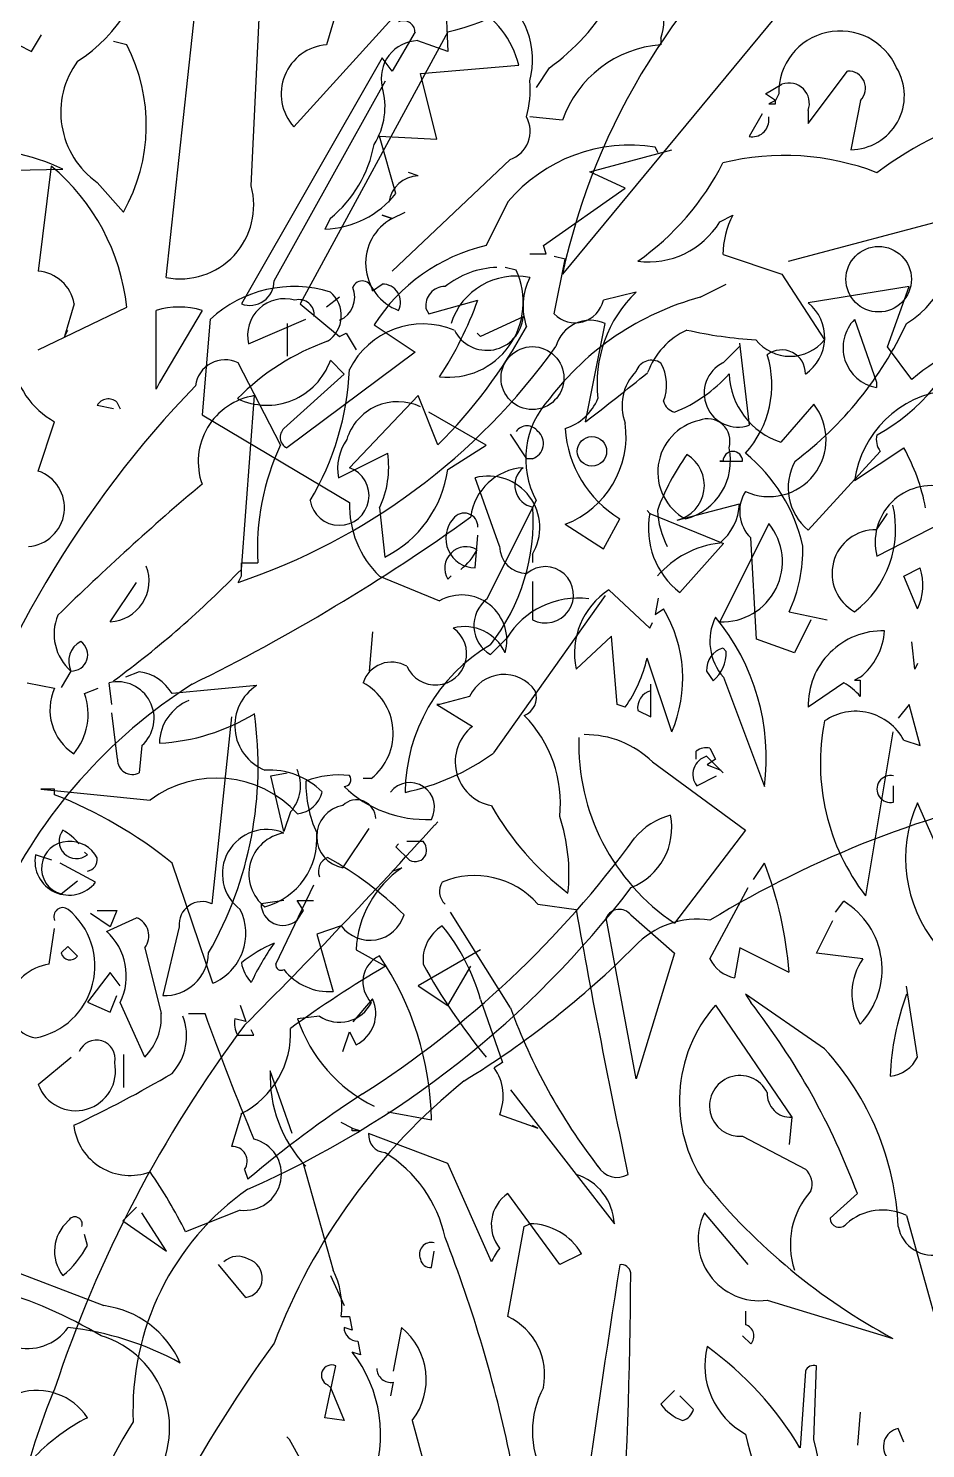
# Model space of a CAD drawing. Header units: millimetres. Extents: x 0 to 25200, y 0 to 17820.
# Drawn here: x 7470.7 to 7699.8, y 3603.2 to 3965.5 of the extents above; entities that cross this region are included whole.
import ezdxf

# ---------------------------------------------------------------- set-up
doc = ezdxf.new("R2010")
doc.units = ezdxf.units.MM
doc.header["$LTSCALE"] = 100
doc.header["$MEASUREMENT"] = 0
doc.layers.add('CO-TREE', color=251, linetype='Continuous')

# ---------------------------------------------------------------- blocks, each defined once
blk = doc.blocks.new('T-132')
at = {"layer": 'CO-TREE'}
for p, q in [((265.16, 1119.19), (251.78, 1074.02)), ((219.15, 1092.42), (210.79, 1014.63)), ((232.54, 1038.05), (235.05, 1090.75)), ((376.41, 1093.26), (312, 1015.47)), ((282.03, 1089.02), (282.73, 1072.29)), ((243.41, 1053.11), (268.5, 1080.71)), ((176.49, 1072.34), (179, 1076.53)), ((282.72, 1077.36), (245.08, 1007.94)), ((274.36, 1077.36), (268.5, 1067.33)), ((169.8, 1075.69), (176.49, 1072.34)), ((200.75, 1074.02), (197.41, 1074.85)), ((282.73, 1072.29), (275.06, 1075.07)), ((337.09, 1075.69), (337.09, 1074.02)), ((265.99, 1070.67), (230.03, 1007.94)), ((268.5, 1067.33), (265.99, 1070.67)), ((275.76, 1066.71), (300.85, 1068.8)), ((279.94, 1049.98), (275.76, 1066.71)), ((308.65, 1068.16), (305.31, 1063.14)), ((374.74, 1053.94), (384.77, 1067.33)), ((238.39, 1013.79), (266.83, 1064.82)), ((363.86, 1061.47), (368.04, 1063.98)), ((366.37, 1059.8), (363.86, 1061.47)), ((366.37, 1059.8), (364.7, 1058.96)), ((364.7, 1058.96), (366.37, 1058.96)), ((367.21, 1061.47), (366.37, 1059.8)), ((366.37, 1058.96), (366.37, 1059.8)), ((388.12, 1059.8), (385.61, 1047.25)), ((312, 1054.78), (303.64, 1055.62)), ((363.02, 1056.45), (359.68, 1050.6)), ((364.7, 1054.78), (364.7, 1055.62)), ((374.74, 1057.29), (374.74, 1053.94)), ((269.49, 1036.04), (265.3, 1050.68)), ((265.3, 1050.68), (279.94, 1049.98)), ((318.98, 1041.62), (339.89, 1047.19)), ((336.4, 1046.5), (335.71, 1047.89)), ((298.62, 1044.74), (268.5, 1016.3)), ((150.29, 1041.62), (184.45, 1042.31)), ((181.51, 1043.07), (178.17, 1016.3)), ((275.2, 1040.56), (272.69, 1041.4)), ((328.04, 1037.43), (318.98, 1041.62)), ((369.72, 1018.81), (451.69, 1040.56)), ((193.22, 1038.89), (199.91, 1031.36)), ((307.13, 1022.8), (328.04, 1037.43)), ((298.07, 1033.95), (292.49, 1022.8)), ((252.76, 1029.77), (251.36, 1026.98)), ((268.5, 1029.68), (265.99, 1030.52)), ((265.99, 1030.52), (268.5, 1029.68)), ((268.5, 1029.68), (271.85, 1031.36)), ((352.15, 1028.85), (355.5, 1030.52)), ((307.82, 1020.7), (307.13, 1022.8)), ((303.64, 1020.7), (307.82, 1020.7)), ((312.7, 1019.31), (309.92, 1020.01)), ((309.92, 1005.37), (312.7, 1019.31)), ((352.99, 1020.48), (368.04, 1015.47)), ((300.16, 1016.52), (297.37, 1017.22)), ((368.04, 1015.47), (378.92, 998.74)), ((263.49, 1011.28), (265.99, 1012.96)), ((330.83, 1010.95), (322.46, 1008.85)), ((347.13, 1009.61), (353.82, 1012.96)), ((400.53, 1012.34), (374.74, 1008.16)), ((394.96, 997), (400.53, 1012.34)), ((187.37, 1007.94), (184.86, 999.57)), ((245.08, 1007.94), (255.12, 999.57)), ((255.12, 1009.61), (251.78, 1007.1)), ((277.85, 1005.37), (290.4, 1008.85)), ((178.17, 996.23), (200.75, 1007.1)), ((208.28, 986.19), (208.28, 1006.26)), ((219.99, 1006.26), (209.12, 987.86)), ((222.09, 1003.98), (220, 979.58)), ((231.85, 997.7), (246.48, 1003.98)), ((277.15, 1006.76), (277.85, 1005.37)), ((301.96, 1004.59), (291.09, 999.57)), ((386.59, 1003.98), (392.17, 987.94)), ((184.86, 999.57), (185.69, 1001.25)), ((241.74, 1002.92), (241.74, 994.55)), ((255.12, 999.57), (256.79, 1000.41)), ((256.79, 1000.41), (259.3, 996.23)), ((263.91, 1002.58), (274.37, 995.61)), ((291.09, 999.57), (290.25, 1000.41)), ((317.86, 977.82), (322.87, 1002.92)), ((352.99, 992.88), (357.17, 997.06)), ((357.17, 997.9), (359.68, 976.99)), ((401.23, 988.64), (394.96, 997)), ((240.06, 971.97), (229.19, 992.88)), ((274.37, 995.61), (241.6, 971.21)), ((256.24, 990.03), (252.76, 993.52)), ((240.91, 976.09), (256.24, 990.03)), ((209.12, 987.86), (208.28, 986.19)), ((392.17, 987.94), (392.17, 986.55)), ((197.41, 981.17), (193.22, 982.01)), ((198.24, 982.84), (199.08, 981.17)), ((230.03, 940.18), (233.37, 984.52)), ((275.2, 984.52), (257.63, 966.11)), ((280.21, 971.97), (275.2, 984.52)), ((376.14, 982.37), (367.77, 972.61)), ((220, 979.58), (257.64, 957.27)), ((292.49, 971.91), (277.85, 980.28)), ((178.17, 965.28), (182.35, 977.82)), ((302.94, 968.43), (298.76, 974.7)), ((282.73, 965.64), (292.49, 971.91)), ((386.59, 962.85), (399.14, 971.21)), ((254.85, 963.55), (267.4, 969.82)), ((304.34, 968.43), (302.94, 968.43)), ((352.99, 967.79), (352.15, 967.79)), ((352.15, 967.79), (352.99, 967.79)), ((352.99, 967.79), (358.01, 967.79)), ((374.74, 950.22), (393.14, 970.3)), ((295.97, 946.12), (289.7, 963.55)), ((292.76, 932.66), (305.31, 957.75)), ((341.28, 952.73), (357.17, 956.91)), ((265.3, 955.88), (266.7, 943.33)), ((322.46, 945.42), (326.64, 953.09)), ((334.31, 954.48), (333.62, 955.18)), ((333.62, 955.18), (334.31, 954.48)), ((334.31, 954.48), (353.13, 946.82)), ((392.17, 950.3), (394.96, 954.48)), ((392.3, 943.53), (416.56, 956.08)), ((312.7, 951.7), (322.46, 945.42)), ((364.7, 951.89), (352.15, 926.8)), ((289.7, 940.54), (290.4, 948.91)), ((353.13, 946.82), (341.98, 934.27)), ((361.5, 922.42), (360.1, 948.21)), ((304.34, 944.03), (304.34, 941.94)), ((229.19, 936.84), (230.03, 938.51)), ((230.03, 938.51), (230.03, 941.86)), ((230.03, 941.86), (234.21, 941.86)), ((265.3, 938.45), (280.64, 932.18)), ((282.72, 937.67), (283.56, 938.51)), ((399.14, 938.45), (403.32, 940.54)), ((402.62, 930.09), (399.14, 938.45)), ((196.57, 926.8), (203.26, 936.84)), ((304.34, 937.06), (304.34, 927.3)), ((323.86, 934.97), (334.31, 925.21)), ((322.87, 933.49), (294.43, 893.34)), ((336.4, 932.88), (335.71, 928.69)), ((335.71, 928.69), (337.8, 930.09)), ((369.86, 929.39), (379.62, 927.3)), ((263.49, 924.29), (262.65, 914.25)), ((334.31, 925.21), (335.01, 926.6)), ((375.44, 927.3), (371.26, 918.93)), ((297.78, 922.62), (293.6, 918.44)), ((324.55, 923.12), (315.49, 914.75)), ((325.95, 905.69), (324.55, 923.12)), ((371.26, 918.93), (361.5, 922.42)), ((401.93, 914.75), (401.23, 921.72)), ((339.89, 898.72), (333.62, 917.54)), ((353.82, 919.27), (352.99, 920.11)), ((186.53, 914.25), (184.02, 910.07)), ((203.96, 914.06), (200.48, 912.66)), ((348.8, 914.25), (350.48, 911.74)), ((402.62, 916.15), (401.93, 914.75)), ((175.38, 911.27), (182.35, 909.87)), ((190.02, 908.48), (193.51, 909.87)), ((196.99, 905.69), (196.3, 911.27)), ((233.94, 910.57), (212.33, 908.48)), ((334.58, 902.54), (334.58, 910.91)), ((353.13, 912.66), (363.59, 884.78)), ((383.8, 911.27), (374.74, 904.99)), ((387.99, 912.66), (386.59, 911.96)), ((386.59, 911.96), (387.99, 911.96)), ((387.99, 911.96), (387.99, 907.78)), ((288.31, 907.78), (280.64, 905.69)), ((198.39, 891.75), (196.99, 903.6)), ((227.52, 902.54), (222.5, 854.86)), ((280.64, 905.69), (279.94, 905.69)), ((279.94, 905.69), (289, 900.11)), ((328.04, 904.99), (325.95, 905.69)), ((331.24, 904.22), (334.58, 902.54)), ((400.53, 905.69), (397.74, 902.21)), ((403.32, 895.23), (400.53, 905.69)), ((396.35, 898.72), (389.38, 856.9)), ((204.66, 895.23), (203.96, 888.26)), ((399.14, 896.63), (403.32, 895.23)), ((346.16, 891.75), (346.16, 893.84)), ((352.99, 888.32), (348.8, 892.51)), ((351.04, 891.75), (348.95, 890.36)), ((349.65, 894.54), (351.04, 891.75)), ((237.56, 887.49), (241.74, 888.32)), ((335.01, 891.05), (358.71, 873.63)), ((348.95, 890.36), (352.44, 888.96)), ((240.9, 873.27), (237.56, 887.49)), ((263.21, 886.87), (261.12, 886.87)), ((346.3, 884.98), (351.31, 887.49)), ((396.48, 880.79), (396.48, 884.98)), ((182.35, 884.08), (178.87, 884.08)), ((178.87, 884.08), (206.75, 881.29)), ((182.35, 882.69), (182.35, 884.08)), ((420.75, 839.47), (402.62, 880.6)), ((242.57, 878.29), (240.9, 873.27)), ((255.96, 864.07), (262.65, 874.1)), ((279.38, 874.94), (280.21, 875.78)), ((358.71, 873.63), (340.59, 849.93)), ((269.49, 869.44), (270.18, 870.14)), ((272.27, 870.84), (276.46, 870.84)), ((181.66, 865.96), (177.48, 867.35)), ((190.72, 867.35), (190.02, 868.05)), ((272.97, 865.96), (269.49, 869.44)), ((192.81, 860.38), (183.75, 865.26)), ((222.78, 834.59), (212.33, 865.26)), ((268.5, 863.23), (271.01, 864.07)), ((360.8, 861.08), (363.59, 865.26)), ((184.02, 857.37), (188.2, 860.72)), ((238.82, 839.47), (248.57, 859.69)), ((349.65, 840.86), (359.41, 858.99)), ((240.9, 855.7), (235.05, 854.86)), ((245.92, 853.19), (244.25, 855.7)), ((244.25, 855.7), (248.43, 855.7)), ((381.71, 852.71), (383.8, 855.5)), ((196.57, 849.01), (191.55, 852.35)), ((193.22, 853.19), (198.24, 853.19)), ((198.24, 853.19), (196.57, 849.01)), ((244.25, 850.68), (245.92, 853.19)), ((298.76, 828.32), (283.43, 852.71)), ((305.73, 854.81), (315.49, 853.41)), ((329.43, 852.02), (340.59, 842.26)), ((180.96, 839.47), (182.35, 848.53)), ((195.6, 847.84), (203.27, 851.32)), ((214.13, 849.01), (209.95, 831.44)), ((255.55, 849.23), (249.27, 847.14)), ((330.83, 810.19), (323.16, 851.32)), ((376.83, 842.26), (381.01, 850.62)), ((249.27, 847.14), (253.45, 832.5)), ((184.02, 842.32), (185.69, 843.99)), ((185.69, 843.99), (188.2, 841.48)), ((205.36, 843.65), (209.54, 826.92)), ((259.3, 843.15), (266.83, 838.97)), ((291.09, 843.15), (275.2, 833.95)), ((340.59, 842.26), (330.83, 810.19)), ((357.31, 843.65), (355.92, 835.99)), ((369.86, 837.38), (357.31, 843.65)), ((388.68, 840.86), (376.83, 842.26)), ((196.57, 837.3), (190.71, 829.77)), ((199.08, 833.95), (196.57, 837.3)), ((282.72, 828.93), (288.58, 838.97)), ((275.2, 833.95), (282.72, 828.93)), ((402.62, 815.77), (399.84, 833.89)), ((190.71, 829.77), (196.57, 827.26)), ((196.57, 827.26), (198.24, 831.44)), ((263.49, 830.61), (258.47, 824.75)), ((291.09, 830.41), (296.67, 814.38)), ((378.92, 817.86), (358.71, 831.8)), ((358.71, 831.8), (360.1, 829.71)), ((205.36, 815.77), (199.08, 829.71)), ((216.51, 826.92), (220.69, 826.92)), ((229.75, 829.02), (231.15, 824.83)), ((249.97, 826.23), (244.39, 825.53)), ((351.04, 829.02), (370.56, 800.44)), ((231.15, 824.83), (228.36, 825.53)), ((233.24, 821.35), (232.54, 822.74)), ((229.06, 821.35), (233.24, 821.35)), ((255.96, 817.22), (257.63, 822.24)), ((257.63, 822.24), (259.3, 818.9)), ((178.17, 808.8), (186.54, 815.77)), ((199.91, 816.39), (199.91, 808.02)), ((243, 796.25), (237.42, 812.29)), ((296.67, 814.38), (294.58, 812.98)), ((298.76, 807.41), (315.49, 785.8)), ((230.03, 801.33), (227.52, 792.97)), ((267.4, 801.83), (278.55, 799.74)), ((295.97, 801.13), (305.73, 797.65)), ((258.33, 797.65), (255.55, 799.04)), ((258.33, 797.65), (260.42, 796.95)), ((258.33, 796.95), (258.33, 797.65)), ((305.73, 797.65), (304.34, 798.34)), ((370.56, 800.44), (369.86, 793.47)), ((260.42, 796.95), (258.33, 796.95)), ((282.73, 788.59), (262.52, 796.25)), ((358.01, 795.56), (374.04, 787.19)), ((230.86, 787.11), (231.7, 784.6)), ((246.48, 787.89), (245.79, 788.59)), ((245.79, 788.59), (253.45, 761.4)), ((293.88, 763.49), (282.73, 788.59)), ((315.49, 785.8), (325.25, 773.25)), ((311.31, 762.8), (298.07, 780.92)), ((387.29, 780.92), (380.32, 774.65)), ((203.27, 777.43), (199.78, 773.95)), ((210.93, 766.28), (204.66, 776.04)), ((229.75, 776.74), (215.81, 771.16)), ((359.41, 762.8), (348.25, 776.04)), ((199.78, 773.95), (210.93, 766.28)), ((298.07, 749.55), (302.25, 772.55)), ((302.25, 772.55), (303.64, 773.25)), ((399.84, 775.34), (413.78, 725.15)), ((190.72, 767.67), (190.02, 770.46)), ((162.14, 764.89), (194.9, 752.34)), ((278.55, 762.1), (279.25, 766.28)), ((316.89, 765.58), (311.31, 762.8)), ((231.15, 754.43), (224.18, 762.8)), ((252.76, 760.01), (256.24, 752.34)), ((364.29, 753.73), (396.35, 743.97)), ((358.71, 750.95), (358.71, 747.46)), ((255.55, 749.55), (257.64, 749.55)), ((258.33, 746.07), (256.24, 746.76)), ((257.64, 749.55), (258.33, 746.07)), ((270.88, 746.76), (268.79, 735.61)), ((259.73, 743.28), (260.42, 739.79)), ((360.1, 742.58), (358.01, 744.67)), ((260.42, 739.79), (258.33, 740.49)), ((251.36, 723.76), (254.15, 737)), ((374.04, 735.61), (372.65, 716.09)), ((376.14, 718.18), (376.83, 737)), ((252.06, 732.12), (252.76, 731.43)), ((268.79, 732.82), (268.09, 729.34)), ((252.76, 731.43), (256.24, 723.06)), ((340.59, 730.73), (337.1, 727.25)), ((345.46, 725.85), (341.98, 729.34)), ((387.99, 725.15), (387.29, 716.79)), ((256.24, 723.06), (251.36, 723.76)), ((242.3, 718.18), (241.6, 718.88)), ((249.27, 705.64), (242.3, 718.18)), ((399.14, 717.49), (397.74, 720.97))]:
    blk.add_line(p, q, dxfattribs=at)
for centre, radius in [((392.72, 1014.21), 8.36), ((304.34, 988.99), 8.02), ((319.53, 970.3), 3.76)]:
    blk.add_circle(centre, radius, dxfattribs=at)
for centre, radius, start, end in [((166.8, 1103.51), 39.9, 302.4455, 48.5266), ((479.13, 979.17), 171.03, 128.3301, 167.7472), ((272.73, 1125.35), 49.02, 281.7672, 321.6357), ((326.22, 1079.87), 11.65, 338.9638, 68.9611), ((283.64, 1070.25), 20.72, 344.787, 55.8592), ((277.75, 1063.19), 23.78, 13.6426, 61.7459), ((276.97, 1112.8), 54.74, 305.3665, 330.3583), ((271.43, 1077.22), 2.93, 2.7274, 115.3451), ((382.93, 1061.81), 15.73, 23.8196, 181.238), ((161.15, 1053.46), 44.62, 330.3127, 27.4407), ((252.75, 1061.5), 12.56, 94.4573, 221.9399), ((275.32, 1065.49), 9.59, 91.5107, 193.6786), ((339.27, 1045.19), 28.91, 94.323, 160.6294), ((205.87, 1056.82), 21.94, 143.6196, 234.8024), ((384.96, 1062.9), 4.43, 315.4647, 92.4602), ((385.49, 1061.05), 13.8, 270.4961, 31.0063), ((248.69, 1058.23), 18.02, 327.6427, 16.0971), ((280.21, 1062.31), 23.56, 343.4962, 6.1149), ((369.8, 1059.04), 5.24, 340.4089, 109.5911), ((296.16, 1051.93), 7.6, 288.8992, 29.0258), ((360.4, 1054.84), 4.3, 260.4073, 359.2039), ((453.15, 959.42), 102.09, 106.5419, 126.5882), ((158.9, 986.57), 61.32, 65.3745, 90.2246), ((232.79, 1054.31), 31.64, 309.1252, 349.5735), ((329.23, 1007.59), 40.82, 80.8709, 139.7754), ((291.79, 1074.97), 68.63, 305.0853, 333.0859), ((368.63, 979.84), 65.95, 68.9707, 103.7249), ((146.76, 1001.35), 54.3, 6.0808, 50.2024), ((275.36, 1032.79), 7.77, 91.2082, 172.0589), ((214.36, 1033.12), 18.83, 259.0759, 15.1663), ((250.52, 1051.33), 24.36, 271.992, 321.1381), ((274.64, 1018.35), 12.89, 118.4449, 249.7263), ((374.87, 1020.34), 21.89, 152.2926, 179.635), ((384.81, 1026.68), 28.11, 302.2942, 11.3086), ((333.96, 1039.95), 21.32, 262.679, 328.603), ((303.2, 977.34), 46.7, 103.2605, 147.2844), ((177.23, 1006.03), 10.32, 10.6713, 84.7813), ((282.86, 1008.34), 19.13, 263.3361, 25.3111), ((295.97, 994.91), 22.32, 91.79, 128.6598), ((300.09, 997.65), 17.35, 78.1923, 162.3206), ((318.62, 1007.33), 16.67, 154.0207, 198.3512), ((243.43, 981.04), 31.32, 72.6694, 132.9391), ((232.18, 1013.76), 6.21, 249.6882, 0.2958), ((247.68, 1004.93), 7.87, 303.8034, 49.8369), ((252.61, 1009.61), 6.37, 293.1999, 23.1972), ((260.89, 1011.2), 2.59, 1.8483, 159.227), ((266.08, 1008.36), 4.6, 332.9703, 91.0405), ((281.95, 1007.49), 4.85, 89.0512, 188.577), ((353.13, 987.59), 32.29, 133.6897, 186.8166), ((241, 999.84), 9.4, 73.3617, 193.1669), ((244.77, 1005.17), 3.84, 352.511, 106.2864), ((202.9, 1040.41), 93.01, 326.6986, 340.1713), ((366.08, 939.99), 72.16, 105.2215, 142.7316), ((315.25, 1010.49), 7.39, 223.8252, 347.223), ((367.68, 999.35), 11.29, 304.3432, 51.2516), ((214.13, 986.61), 20.51, 73.4131, 106.5869), ((292.72, 1005.34), 9.27, 206.2065, 355.3621), ((319.11, 994.61), 9.12, 65.6186, 164.4152), ((393.99, 996.74), 10.35, 135.642, 259.8474), ((276.46, 981.71), 21.09, 67.8869, 153.2252), ((189.04, 1063.88), 129.46, 314.7713, 331.4889), ((351.92, 983.67), 19.37, 114.8342, 159.747), ((368.19, 1109.33), 110.8, 257.2772, 266.4626), ((315.24, 1042.32), 93.32, 306.9932, 335.0248), ((368.31, 1018.1), 49.79, 298.8123, 342.2428), ((434.51, 950.19), 50.85, 98.472, 130.8817), ((272.63, 940.69), 61.27, 109.6143, 135.3281), ((177.01, 1091.91), 163.61, 288.5988, 324.5719), ((370.13, 1005.85), 11.3, 218.9916, 321.0084), ((192.81, 996.65), 21.53, 187.8169, 240.9438), ((225.84, 986.07), 7.59, 63.8384, 172.7631), ((236.52, 999.3), 17.24, 244.3677, 340.3925), ((334.76, 989.39), 4.16, 55.7393, 161.1306), ((327.25, 987.21), 11.34, 338.5262, 29.645), ((356.82, 985.14), 8.64, 116.3375, 289.3298), ((339.54, 987.25), 25.91, 317.7264, 17.216), ((367.99, 990.13), 6.05, 359.1004, 127.7695), ((186.62, 994.27), 71.07, 329.0748, 357.5267), ((-133.04, 1565.29), 740.56, 307.50683, 309.07349), ((339.67, 981.95), 12.46, 135.2072, 201.0154), ((326.82, 1014.78), 37.15, 291.7519, 318.2321), ((373.71, 990.87), 19.2, 182.487, 251.9827), ((410.15, 801.33), 266.99, 135.9313, 163.06), ((413.18, 959.17), 26.84, 96.1744, 172.1154), ((196.06, 980.47), 3.22, 47.3381, 151.5865), ((236.1, 967.64), 17.09, 99.1799, 199.5188), ((269.97, 969.33), 13.63, 64.8778, 163.0472), ((325.07, 968.38), 22.44, 137.0117, 208.2836), ((308.4, 989.19), 13.78, 288.2063, 336.8146), ((341.63, 984.11), 3.97, 195.2552, 254.7448), ((364.75, 973.3), 14.55, 245.4974, 38.5051), ((349.03, 972.87), 5.74, 343.2865, 112.1661), ((242.88, 973.89), 2.96, 131.8213, 244.4389), ((302.94, 973.3), 3.49, 36.8699, 143.1301), ((303.06, 972.31), 4.09, 288.2298, 49.1503), ((304.02, 974.31), 24.23, 291.0019, 7.5271), ((341.79, 978), 29.15, 183.7441, 238.6927), ((349.89, 964.97), 13.55, 102.9109, 241.2748), ((296.82, 945.31), 62.71, 154.8377, 183.1552), ((267.28, 965.99), 12.67, 144.7079, 191.1025), ((339.65, 967.88), 15.25, 284.1451, 12.6399), ((396.9, 973.22), 4.77, 164.7465, 217.8734), ((354.52, 946.31), 51.1, 10.7951, 29.1711), ((243.11, 966.33), 24.53, 334.7711, 8.1674), ((390.34, 935.71), 57.5, 144.0605, 160.145), ((339.09, 961.61), 9.15, 283.8506, 59.0879), ((355.5, 967.79), 2.51, 0, 180), ((332.09, 937.01), 42.25, 12.4531, 50.9497), ((383.56, 961), 13.93, 150.8648, 230.7038), ((174.99, 955.91), 9.89, 273.8792, 71.258), ((255.06, 959), 7.57, 189.4822, 70.1289), ((253.35, 969.84), 29.68, 296.7299, 351.8567), ((302.86, 951.75), 14.39, 93.5654, 172.7394), ((293.07, 950.83), 13.16, 328.8874, 104.8524), ((305.52, 961.67), 5.69, 128.6602, 259.4123), ((657.11, 444.12), 677.65, 130.17045, 134.37693), ((406.24, 947.15), 14.4, 75.4261, 194.5739), ((282.62, 956.48), 24.99, 178.1782, 226.1545), ((343.51, 957.47), 13.67, 309.2077, 357.6622), ((366.7, 954.99), 9.46, 147.6174, 225.8022), ((370.63, 950.47), 26.44, 307.1433, 13.363), ((-3.39, 1359.61), 500.12, 296.2087, 305.7188), ((289.8, 948.1), 7.56, 138.6509, 269.2741), ((286.94, 951.09), 3.45, 358.424, 144.7061), ((252.92, 952.78), 51.65, 321.9475, 3.6554), ((354.5, 950.58), 20.56, 169.049, 232.4955), ((358.54, 956.38), 22.32, 182.9165, 207.5938), ((352.78, 942.17), 15.38, 267.6635, 39.2064), ((391.97, 939.16), 11.15, 88.9615, 241.1756), ((287.44, 940.48), 5.49, 59.2505, 210.7495), ((302.94, 946.12), 6.97, 180.0013, 269.9987), ((355, 922.18), 24.86, 96.5834, 138.9337), ((337.22, 944.92), 36.15, 334.5605, 1.9029), ((275.61, 953.15), 16.66, 308.8851, 331.5038), ((195.97, 937.27), 10.49, 273.2535, 20.936), ((44.08, 1120.55), 259.05, 306.2901, 315.8734), ((307.63, 933.69), 7.19, 242.7802, 130.6395), ((390.14, 936.17), 13.89, 334.0207, 18.3512), ((334.47, 918.74), 19.39, 123.1777, 191.8635), ((286.27, 922.11), 11.54, 344.0319, 119.2331), ((297.98, 925.83), 8.59, 127.3993, 239.3336), ((315.98, 911.51), 21.32, 82.679, 148.603), ((194.58, 923.65), 12.37, 157.0618, 229.4192), ((308.37, 912.37), 34.35, 336.5824, 31.0457), ((363.49, 921.88), 13.86, 153.8361, 221.6942), ((307.87, 892.03), 56.18, 352.5811, 39.7973), ((279.57, 918.67), 7.97, 203.7904, 55.1545), ((286.98, 914.12), 11.45, 24.8487, 104.4589), ((393.79, 905.46), 19.06, 88.6041, 181.3959), ((377.75, 925.66), 16.55, 308.2016, 356.0038), ((191.55, 916.76), 5.61, 116.5664, 206.5637), ((186.65, 918.4), 4.15, 268.424, 54.7061), ((315.9, 882.96), 44.05, 120.4165, 179.5467), ((297.36, 926.14), 37.26, 325.4195, 346.6556), ((354.5, 914.61), 5.71, 105.3699, 183.5547), ((344.28, 919.01), 9.55, 310.4781, 1.5969), ((202.57, 902.9), 11.24, 29.7465, 82.8734), ((268.37, 908.9), 7.63, 59.2162, 161.8959), ((297.07, 903.7), 9.67, 34.5085, 155.0187), ((289.28, 797.93), 133.86, 122.4366, 154.8293), ((194.61, 904.37), 13.44, 155.8349, 236.6855), ((198.42, 902.18), 9.33, 311.9506, 103.1551), ((240.57, 900.31), 12.22, 122.8784, 248.1767), ((254.13, 898.38), 14.66, 308.2659, 61.5323), ((377.18, 899.07), 13.88, 38.8851, 61.5038), ((175.15, 903.26), 15.76, 320.0582, 19.3322), ((221.11, 895.59), 12, 111.8531, 178.7566), ((300.5, 907.43), 4.85, 291.0389, 21.0362), ((335.67, 904.88), 4.48, 104.0373, 188.5826), ((206.32, 947.7), 51.93, 273.0861, 301.3968), ((138.18, 889.98), 96.13, 330.2762, 8.011), ((279.64, 880.47), 31.84, 353.9393, 44.7787), ((386.85, 890.03), 13.95, 28.2422, 124.6169), ((296.04, 891.12), 11.42, 128.015, 259.1259), ((433.23, 890.7), 55.37, 168.7478, 217.6334), ((371.14, 895.63), 54.97, 178.2315, 236.2388), ((317.73, 873.13), 24.9, 46.0536, 90.3436), ((202.22, 891.68), 3.83, 178.9595, 297.0297), ((259.16, 942.28), 60.33, 282.1426, 305.7824), ((350.06, 887.9), 4.77, 105.2562, 217.8739), ((348.6, 890.7), 3.97, 74.7465, 127.8734), ((237.15, 869.91), 19.09, 44.9183, 93.3728), ((234.93, 885.03), 10.19, 318.5944, 23.9133), ((254.85, 864.56), 23.17, 83.0902, 111.1598), ((223.65, 858.81), 28.13, 42.4966, 126.9233), ((277.2, 885.73), 30.72, 179.1647, 204.6126), ((256.24, 886.52), 1.74, 270.0006, 36.8693), ((277.12, 906.53), 30.15, 226.1712, 272.7167), ((273.04, 879.48), 6.3, 330.8843, 141.7355), ((487.39, 623.64), 265.56, 101.2022, 121.2451), ((395.73, 884.14), 3.43, 77.3196, 282.6804), ((141.21, 777.42), 113.02, 51.0034, 68.6496), ((243.47, 885.16), 7.41, 277.1263, 346.1408), ((259.44, 876.52), 4.89, 1.0326, 135.3646), ((434.43, 866.43), 34.82, 155.9888, 219.3448), ((257.32, 872.01), 8.06, 99.7074, 260.2926), ((357.83, 916.16), 73.52, 209.5563, 232.8155), ((266.81, 862.47), 46.85, 354.0223, 18.2087), ((323.54, 874.27), 16.37, 291.5844, 11.1946), ((344.01, 860.37), 17.64, 104.4676, 140.4748), ((187.93, 870.84), 4.46, 141.3407, 308.6593), ((177.82, 861.43), 13.88, 38.8851, 61.5038), ((236.5, 862.5), 11.32, 67.0743, 233.436), ((-745.89, 1801.21), 1381.72, 314.98418, 317.90407), ((185.81, 863.95), 6.81, 91.0052, 254.7448), ((186.32, 863.02), 7.76, 27.2565, 94.6343), ((242.54, 862.46), 10.59, 98.8828, 232.0483), ((231.32, 871.49), 18.01, 285.1566, 4.575), ((122.32, 1023.46), 257.61, 302.565, 323.8774), ((273.32, 868.4), 3.97, 344.7465, 37.8734), ((186, 865.75), 8.67, 169.3558, 321.7563), ((190.3, 866.16), 2.96, 278.1314, 8.1288), ((253.45, 863.17), 3.75, 111.8028, 201.8001), ((208.83, 788.69), 89.15, 45.2654, 60.9949), ((274.37, 868.75), 3.12, 243.4363, 333.4336), ((286.29, 841.78), 27.02, 124.423, 177.0793), ((269.59, 829.47), 100.58, 4.5129, 20.8479), ((131.33, 1010.44), 249.44, 293.7274, 322.6303), ((284.94, 858), 4.32, 146.5243, 227.7258), ((289.66, 840.66), 21.41, 41.3607, 112.8893), ((219.99, 849.55), 5.88, 64.7369, 185.2471), ((373.33, 838.14), 20.27, 316.2832, 58.9061), ((173.96, 839), 18.68, 280.8454, 50.5092), ((184.45, 851.58), 2.3, 52.6971, 204.6225), ((217.28, 847.33), 13.87, 293.3534, 26.0004), ((240.65, 854.97), 5.6, 181.1163, 309.9958), ((262.85, 854.7), 9.13, 216.8423, 342.8893), ((2440.12, 1234.47), 2158.53, 190.16811, 191.99703), ((326.51, 849.76), 3.69, 37.6699, 155.0105), ((201.44, 846.7), 4.97, 322.125, 68.3852), ((286.56, 840.52), 10.16, 120.964, 185.9059), ((241.51, 816.64), 51.46, 15.5202, 39.295), ((346.39, 829.02), 21.9, 81.4722, 136.8859), ((185.34, 836.47), 15.32, 333.84, 47.9311), ((254.29, 808.86), 39.32, 113.839, 128.0886), ((297.37, 803.69), 71.91, 145.109, 154.3781), ((186.32, 842.94), 2.38, 195.2557, 322.1244), ((210.37, 842.74), 11.3, 267.8802, 357.8776), ((268.36, 834.91), 7.32, 114.6882, 225.2958), ((201.81, 798.45), 76.75, 0.9656, 34.177), ((164.87, 1009.21), 233.88, 301.4536, 315.0552), ((357.66, 844.7), 8.89, 205.5615, 258.6885), ((401.54, 831.95), 15.64, 145.2575, 209.9706), ((182.89, 826.69), 12.93, 98.5675, 163.2612), ((240.48, 841.9), 10.66, 191.3107, 221.8194), ((240.21, 839.3), 1.4, 172.8756, 299.7443), ((252.45, 847.15), 14.69, 218.1708, 273.9042), ((423.91, 572.76), 309.1, 120.543, 125.9205), ((409.37, 912.11), 151.47, 208.6573, 219.4971), ((179.04, 829.14), 8.63, 171.5441, 259.5313), ((255.54, 826.84), 8.79, 295.3475, 25.3448), ((465.13, 807.87), 69.54, 159.8705, 177.5097), ((195.42, 825.86), 14.16, 314.5639, 4.324), ((201.9, 821.16), 14.16, 317.4568, 20.9746), ((769.56, 1023.21), 582.91, 199.67817, 203.06307), ((255.1, 833.65), 9.02, 235.3453, 334.1418), ((439.52, 879.61), 149.82, 200.0218, 217.7514), ((379.09, 804.55), 37.22, 138.9025, 214.0546), ((215.06, 716.93), 183.73, 20.3809, 37.8672), ((489.75, 629.54), 323.73, 143.1006, 161.7233), ((234.98, 824.48), 6.7, 171.0274, 207.8972), ((219.49, 821.9), 23.11, 297.1143, 2.9225), ((281.04, 837.91), 38.68, 198.6606, 243.7113), ((193.03, 815.34), 4.76, 348.3376, 157.4569), ((326.19, 769.39), 71.62, 2.528, 42.5865), ((394.9, 819.38), 8.53, 275.0611, 334.923), ((187.74, 812.25), 10.17, 199.8466, 12.0442), ((270.65, 810.75), 33.26, 177.3453, 223.4076), ((284.55, 805.8), 12.34, 337.8012, 35.6184), ((63.99, 1062.26), 291.27, 295.0322, 300.6159), ((386.92, 686.14), 158.96, 128.9891, 159.1267), ((357.31, 803.29), 7.76, 26.1341, 275.1504), ((416, 567.08), 285.1, 122.9399, 130.2742), ((370.21, 806.36), 5.94, 176.635, 273.365), ((201.6, 800.01), 14.46, 186.6121, 290.8604), ((231, 785.89), 9.24, 262.2373, 75.9917), ((267.05, 795.91), 4.54, 175.6026, 265.6), ((227.73, 789.2), 3.77, 326.3105, 93.1792), ((249.11, 762.64), 33.69, 12.2054, 58.5195), ((97.62, 711.66), 132.32, 26.7199, 34.4385), ((325.95, 790.68), 5.62, 209.7462, 299.7435), ((370.56, 783.36), 5.18, 340.3473, 47.7252), ((311.42, 772.56), 13.85, 2.8502, 72.8998), ((471.64, 884.09), 159.06, 219.131, 241.7497), ((271.17, 725.72), 68.81, 125.001, 182.5163), ((303.37, 773), 9.54, 123.8075, 219.131), ((390.59, 767.94), 20.41, 137.933, 198.6883), ((362.24, 769.18), 15.58, 153.8751, 277.5382), ((393.74, 762.74), 14, 64.1996, 131.3307), ((192.55, 766.24), 10.22, 131.0252, 217.5536), ((187.53, 773.12), 1.88, 342.5977, 153.7995), ((303.48, 757.69), 15.56, 30.4742, 89.3886), ((382.66, 774.69), 2.34, 181.2194, 321.9107), ((406.46, 774.09), 8.85, 189.9822, 286.007), ((278.49, 765.45), 3.01, 75.5409, 204.848), ((-44.66, 642.26), 350.7, 11.6883, 21.3205), ((168.41, 779.53), 25.26, 309.4013, 332.0199), ((229.16, 759.81), 5.14, 58.4666, 134.2138), ((308.87, 756.87), 16.38, 141.9114, 156.161), ((230.37, 759.39), 5.02, 278.9098, 72.919), ((234.75, 751.99), 20.94, 353.3098, 26.7061), ((278.2, 764.54), 2.46, 188.1314, 278.1288), ((3727.18, 227.88), 3442.35, 171.06042, 173.27399), ((326.99, 760.36), 2.46, 8.1314, 98.1288), ((-735.23, 763.16), 1064.67, 351.69848, 359.86764), ((133.21, 641.85), 119.55, 59.3229, 73.5725), ((191.7, 727.75), 24.8, 23.668, 82.5922), ((175.38, 754.28), 12.88, 254.2987, 324.2814), ((177.21, 669.94), 77.31, 61.2264, 83.5888), ((259.73, 746.76), 3.49, 180.0013, 269.9987), ((260.13, 733.48), 17.09, 322.4234, 50.9963), ((291.13, 734.75), 16.34, 348.2556, 64.8745), ((357.94, 744.6), 2.96, 316.9103, 74.9805), ((535.63, 527.44), 367.05, 144.078, 160.7818), ((187.13, 721.13), 24.58, 322.9815, 73.2623), ((231.5, 719.49), 34.08, 338.5523, 38.042), ((368.34, 737.08), 19.98, 166.0815, 241.1772), ((298.13, 671.4), 86.89, 30.9526, 54.2083), ((253.11, 734.56), 2.65, 66.8014, 246.8014), ((268.19, 736.36), 3.59, 180.7961, 279.5927), ((376.14, 734.91), 2.2, 71.5664, 161.5637), ((329.94, 668.6), 160.27, 157.0591, 177.7022), ((177.82, 715.28), 15.43, 33.3318, 107.0705), ((327.95, 720.27), 23.62, 151.8288, 208.1712), ((346.16, 733.52), 11.02, 214.6952, 251.565), ((341.63, 726.9), 3.97, 285.2552, 344.7448), ((215.93, 675.67), 54.3, 117.6708, 135.0979), ((292.14, 664.99), 106.67, 147.2447, 190.8472), ((2789.78, 1385.03), 2601.73, 194.73994, 197.24723), ((460.28, 743.45), 104.34, 193.2277, 212.8749), ((1904.95, 1052.99), 1565.05, 192.35253, 195.71996), ((398.59, 716.4), 4.65, 100.5053, 285.4839)]:
    blk.add_arc(centre, radius, start, end, dxfattribs=at)

msp = doc.modelspace()

# ---------------------------------------------------------------- block references
at = {"layer": 'CO-TREE'}
msp.add_blockref('T-132', (7295.06, 2887.33), dxfattribs=at)

doc.saveas('drawing.dxf')
